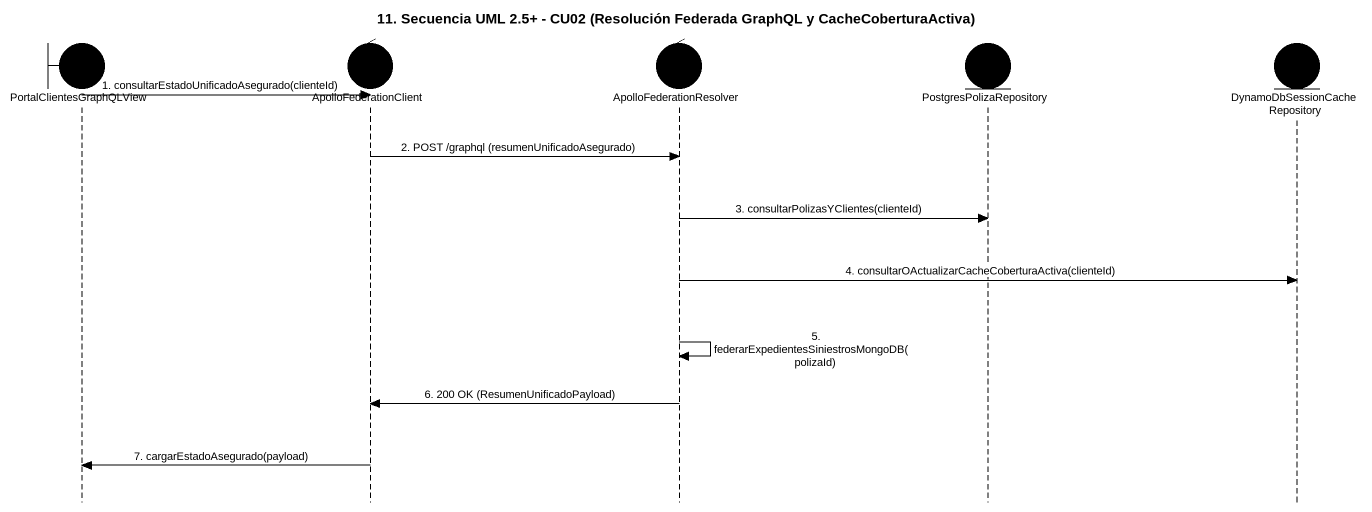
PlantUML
@startuml
title 11. Secuencia UML 2.5+ - CU02 (Resolución Federada GraphQL y CacheCoberturaActiva)
hide footbox
boundary PortalClientesGraphQLView #000000
control ApolloFederationClient #000000
control ApolloFederationResolver #000000
entity PostgresPolizaRepository #000000
entity "DynamoDbSessionCacheRepository" as DynamoDbSessionCacheReposito #000000

PortalClientesGraphQLView -> ApolloFederationClient : 1. consultarEstadoUnificadoAsegurado(clienteId)
ApolloFederationClient -> ApolloFederationResolver : 2. POST /graphql (resumenUnificadoAsegurado)
ApolloFederationResolver -> PostgresPolizaRepository : 3. consultarPolizasYClientes(clienteId)
ApolloFederationResolver -> DynamoDbSessionCacheReposito : 4. consultarOActualizarCacheCoberturaActiva(clienteId)
ApolloFederationResolver -> ApolloFederationResolver : 5. federarExpedientesSiniestrosMongoDB(polizaId)
ApolloFederationResolver -> ApolloFederationClient : 6. 200 OK (ResumenUnificadoPayload)
ApolloFederationClient -> PortalClientesGraphQLView : 7. cargarEstadoAsegurado(payload)
@enduml
